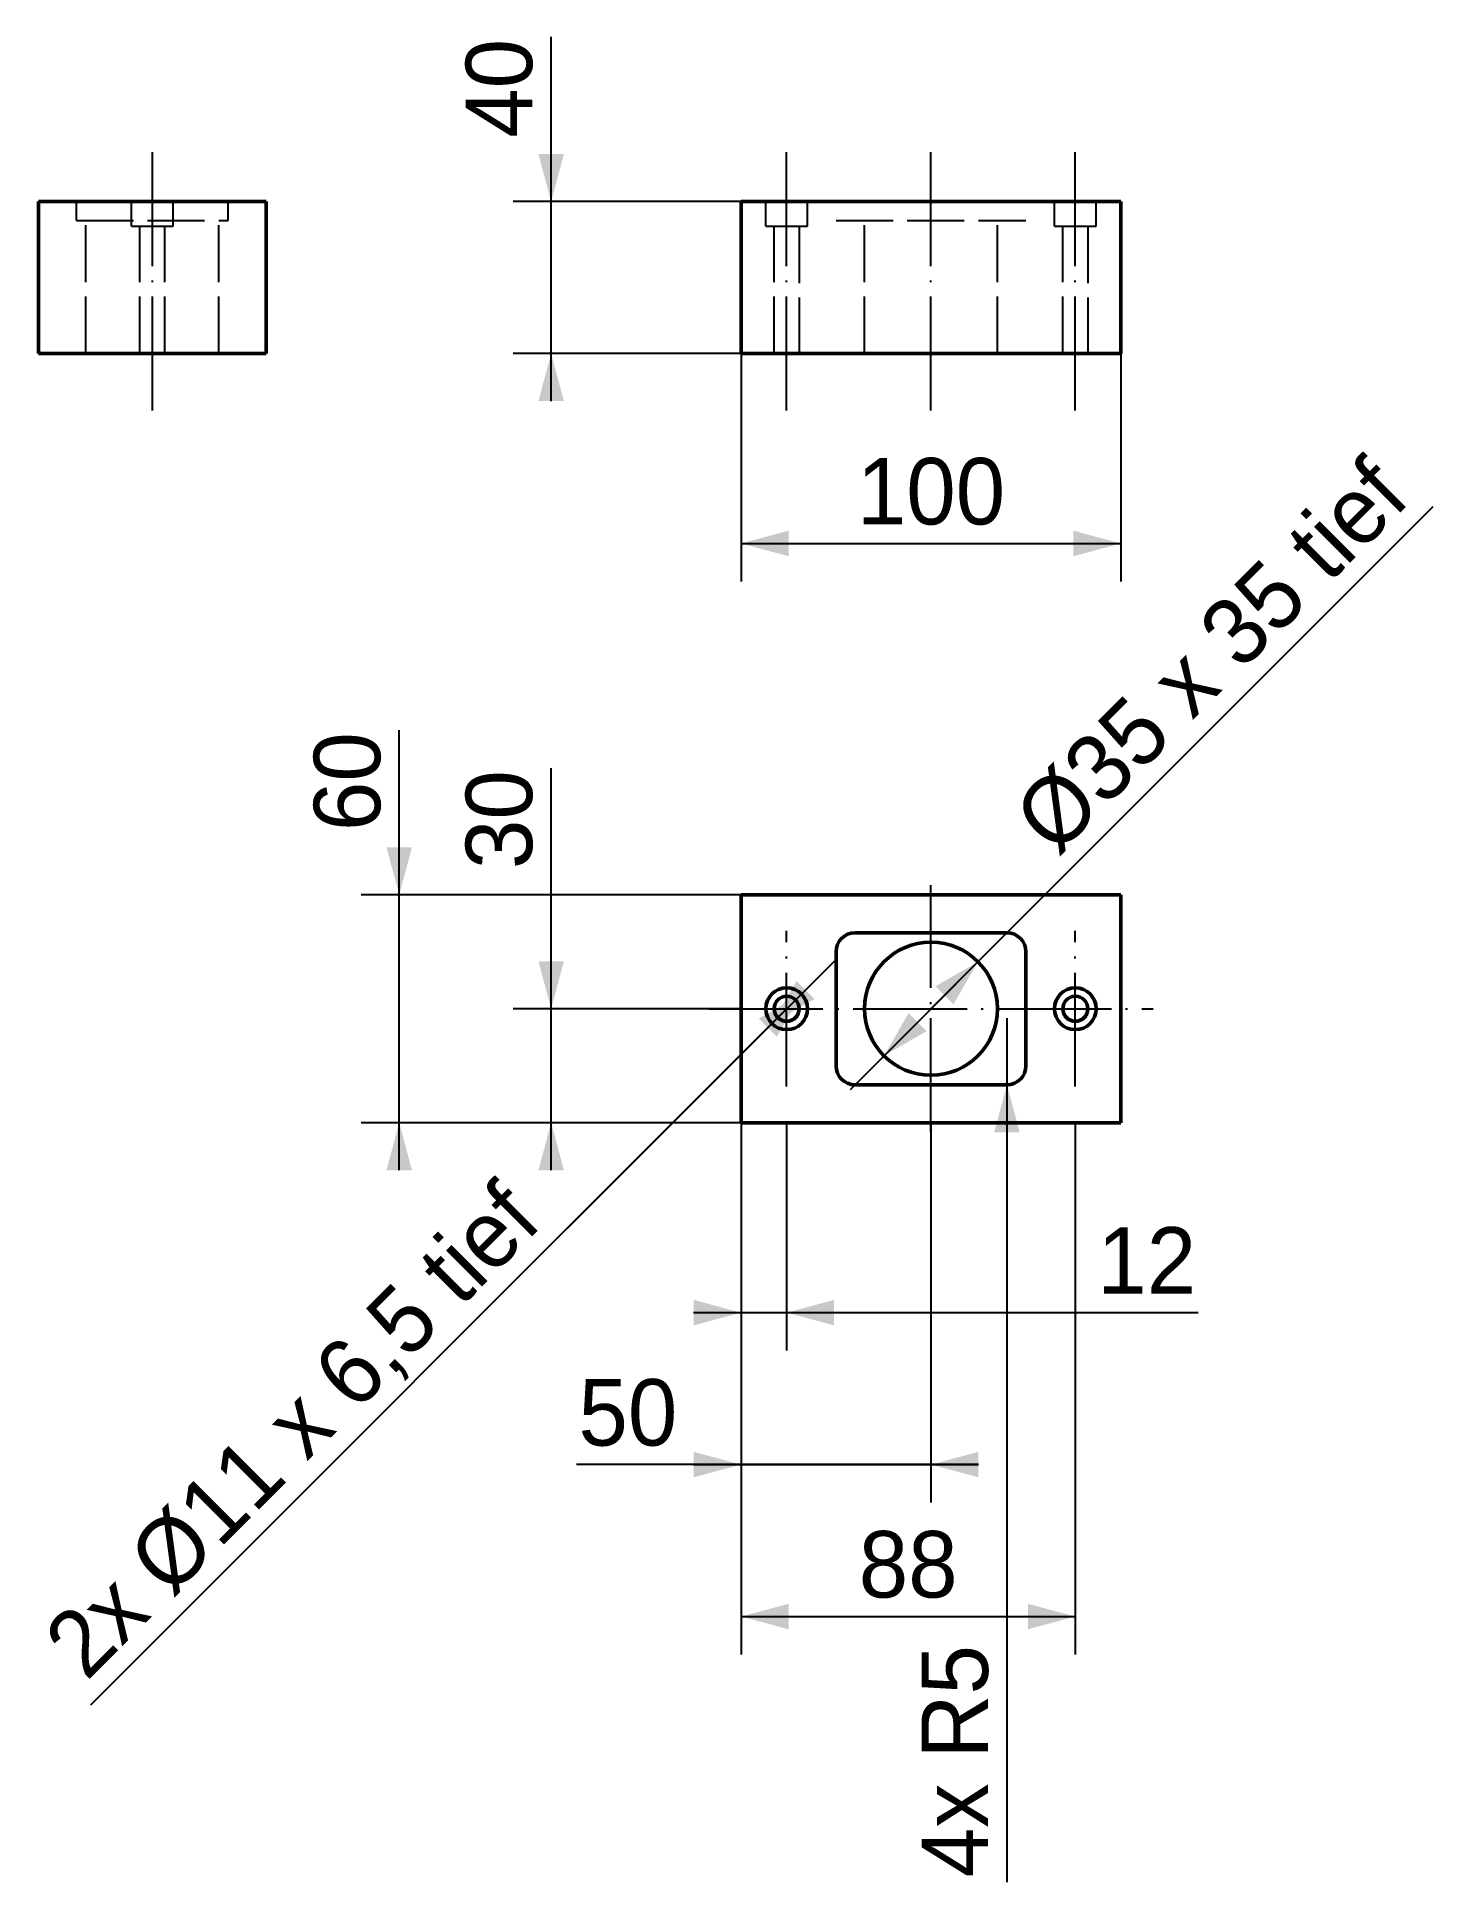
# Model space of a CAD drawing. Header units: millimetres. Extents: x 124.1 to 197.6, y 77.5 to 174.7.
import ezdxf
from ezdxf.enums import TextEntityAlignment as Align

# ---------------------------------------------------------------- set-up
doc = ezdxf.new("R2010")
doc.units = ezdxf.units.MM
doc.linetypes.add('CENTER', pattern=[7.5, 6, -0.75, 0, -0.75])
doc.linetypes.add('HIDDEN', pattern=[3.75, 3, -0.75])
doc.layers.get('0').update_dxf_attribs({"lineweight": 25})
for name, color, linetype, lineweight in [('CENTER', 4, 'CENTER', 25), ('DIMENSION', 7, 'Continuous', 25), ('HIDDEN', 3, 'HIDDEN', 25), ('VISIBLE', 7, 'Continuous', 50)]:
    doc.layers.add(name, color=color, linetype=linetype, lineweight=lineweight)
doc.dimstyles.new('SolidCraft ISO', dxfattribs={"dimtxt": 3.5, "dimasz": 2.5, "dimexe": 2, "dimexo": 0, "dimgap": 1, "dimtad": 1, "dimtxsty": 'Standard', "dimcen": 0.09, "dimadec": 0, "dimazin": 0, "dimtfac": 1, "dimtdec": 4, "dimtofl": 0, "dimtmove": 0, "dimatfit": 3, "dimfxl": 1, "dimtolj": 1, "dimtzin": 0, "dimarcsym": 0})

# ---------------------------------------------------------------- blocks, each defined once
blk = doc.blocks.new('*D1')
for p, q in [((161.15, 158), (161.15, 146)), ((181.15, 158), (181.15, 146)), ((161.15, 148), (181.15, 148))]:
    blk.add_line(p, q)
for points in [[(161.15, 148), (163.65, 147.33), (163.65, 148.67)], [(181.15, 148), (178.65, 148.67), (178.65, 147.33)]]:
    blk.add_solid(points)
blk.add_text('100', height=3.5).set_placement((171.15, 149), align=Align.CENTER)
blk = doc.blocks.new('*D2')
for p, q in [((143.15, 132), (143.15, 138.171)), ((143.15, 116.181), (143.15, 132.75)), ((143.15, 115), (143.15, 132)), ((161.15, 129.5), (141.15, 129.5)), ((161.15, 117.5), (141.15, 117.5))]:
    blk.add_line(p, q)
for points in [[(143.15, 129.5), (143.82, 132), (142.48, 132)], [(143.15, 117.5), (142.48, 115), (143.82, 115)]]:
    blk.add_solid(points)
blk.add_text('60', height=3.5, rotation=90).set_placement((142.15, 135.46), align=Align.CENTER)
blk = doc.blocks.new('*D3')
for p, q in [((151.15, 168.5), (151.15, 174.671)), ((151.15, 155.5), (151.15, 169.25)), ((151.15, 155.5), (151.15, 168.5)), ((161.15, 166), (149.15, 166)), ((161.15, 158), (149.15, 158))]:
    blk.add_line(p, q)
for points in [[(151.15, 166), (151.82, 168.5), (150.48, 168.5)], [(151.15, 158), (150.48, 155.5), (151.82, 155.5)]]:
    blk.add_solid(points)
blk.add_text('40', height=3.5, rotation=90).set_placement((150.15, 171.96), align=Align.CENTER)
blk = doc.blocks.new('*D4')
for p, q in [((166.096, 126.046), (151.989, 111.939)), ((161.004, 120.954), (166.096, 126.046)), ((161.004, 120.954), (126.888, 86.838))]:
    blk.add_line(p, q)
for points in [[(162.772, 122.722), (165.014, 124.016), (164.066, 124.964)], [(164.328, 124.278), (162.086, 122.984), (163.034, 122.036)]]:
    blk.add_solid(points)
blk.add_text('2x Ø11 x 6,5 tief', height=3.5, rotation=45).set_placement((138.732, 100.096), align=Align.CENTER)
blk = doc.blocks.new('*D5')
for p, q in [((175.393, 127.743), (197.588, 149.938)), ((166.907, 119.257), (178.044, 130.394)), ((166.907, 119.257), (175.393, 127.743))]:
    blk.add_line(p, q)
for points in [[(173.625, 125.975), (171.383, 124.681), (172.331, 123.733)], [(168.675, 121.025), (170.917, 122.319), (169.969, 123.267)]]:
    blk.add_solid(points)
blk.add_text('Ø35 x 35 tief', height=3.5, rotation=45).set_placement((187.109, 140.873), align=Align.CENTER)
blk = doc.blocks.new('*D6')
for p, q in [((161.15, 117.5), (161.15, 105.5)), ((163.55, 117.5), (163.55, 105.5)), ((158.65, 107.5), (166.05, 107.5)), ((158.65, 107.5), (179.8, 107.5)), ((166.05, 107.5), (185.221, 107.5))]:
    blk.add_line(p, q)
for points in [[(161.15, 107.5), (158.65, 108.17), (158.65, 106.83)], [(163.55, 107.5), (166.05, 106.83), (166.05, 108.17)]]:
    blk.add_solid(points)
blk.add_text('12', height=3.5).set_placement((182.51, 108.5), align=Align.CENTER)
blk = doc.blocks.new('*D7')
for p, q in [((161.15, 117.5), (161.15, 97.5)), ((171.15, 117.5), (171.15, 97.5)), ((158.65, 99.5), (152.479, 99.5)), ((173.65, 99.5), (157.9, 99.5)), ((158.65, 99.5), (173.65, 99.5))]:
    blk.add_line(p, q)
for points in [[(161.15, 99.5), (158.65, 100.17), (158.65, 98.83)], [(171.15, 99.5), (173.65, 98.83), (173.65, 100.17)]]:
    blk.add_solid(points)
blk.add_text('50', height=3.5).set_placement((155.19, 100.5), align=Align.CENTER)
blk = doc.blocks.new('*D8')
for p, q in [((161.15, 117.5), (161.15, 89.5)), ((178.75, 117.5), (178.75, 89.5)), ((161.15, 91.5), (178.75, 91.5))]:
    blk.add_line(p, q)
for points in [[(161.15, 91.5), (163.65, 90.83), (163.65, 92.17)], [(178.75, 91.5), (176.25, 92.17), (176.25, 90.83)]]:
    blk.add_solid(points)
blk.add_text('88', height=3.5).set_placement((169.95, 92.5), align=Align.CENTER)
blk = doc.blocks.new('*D9')
for p, q in [((151.15, 126), (151.15, 136.171)), ((151.15, 116.181), (151.15, 130.75)), ((151.15, 115), (151.15, 126)), ((161.15, 123.5), (149.15, 123.5)), ((161.15, 117.5), (149.15, 117.5))]:
    blk.add_line(p, q)
for points in [[(151.15, 123.5), (151.82, 126), (150.48, 126)], [(151.15, 117.5), (150.48, 115), (151.82, 115)]]:
    blk.add_solid(points)
blk.add_text('30', height=3.5, rotation=90).set_placement((150.15, 133.46), align=Align.CENTER)
blk = doc.blocks.new('*D10')
for p, q in [((175.15, 123), (175.15, 90.25)), ((175.15, 120.5), (175.15, 117)), ((175.15, 117), (175.15, 77.517))]:
    blk.add_line(p, q)
blk.add_solid([(175.15, 119.5), (174.48, 117), (175.82, 117)])
blk.add_text('4x R5', height=3.5, rotation=90).set_placement((174.15, 83.884), align=Align.CENTER)

msp = doc.modelspace()

# ---------------------------------------------------------------- linework, layer by layer
at = {"layer": 'CENTER'}
for p, q in [((130.15, 155), (130.15, 169)), ((163.55, 155), (163.55, 169)), ((171.15, 155), (171.15, 169)), ((178.75, 155), (178.75, 169)), ((171.15, 117), (171.15, 130)), ((163.55, 119.4), (163.55, 127.6)), ((178.75, 119.4), (178.75, 127.6)), ((159.45, 123.5), (182.85, 123.5))]:
    msp.add_line(p, q, dxfattribs=at)
at = {"layer": 'HIDDEN'}
for p, q in [((126.15, 165), (126.15, 166)), ((129.05, 164.7), (129.05, 166)), ((131.25, 164.7), (131.25, 166)), ((134.15, 165), (134.15, 166)), ((162.451, 164.7), (162.451, 166)), ((164.649, 164.7), (164.649, 166)), ((177.651, 164.7), (177.651, 166)), ((179.849, 164.7), (179.849, 166)), ((126.15, 165), (134.15, 165)), ((126.65, 158), (126.65, 165)), ((129.05, 164.7), (131.25, 164.7)), ((129.49, 158), (129.49, 164.7)), ((130.81, 158), (130.81, 164.7)), ((133.65, 158), (133.65, 165)), ((162.451, 164.7), (164.649, 164.7)), ((162.89, 158), (162.89, 164.7)), ((164.21, 164.7), (164.21, 158)), ((166.15, 165), (176.15, 165)), ((167.651, 158), (167.651, 165)), ((174.649, 158), (174.649, 165)), ((177.651, 164.7), (179.849, 164.7)), ((178.09, 158), (178.09, 164.7)), ((179.41, 164.7), (179.41, 158))]:
    msp.add_line(p, q, dxfattribs=at)
for centre in [(163.55, 123.5), (178.75, 123.5)]:
    msp.add_arc(centre, 0.66, 0, 1.48393, dxfattribs=at)
at = {"layer": 'VISIBLE'}
for p, q in [((124.15, 158), (124.15, 166)), ((124.15, 166), (136.15, 166)), ((136.15, 158), (136.15, 166)), ((161.15, 158), (161.15, 166)), ((161.15, 166), (181.15, 166)), ((181.15, 158), (181.15, 166)), ((124.15, 158), (136.15, 158)), ((161.15, 158), (181.15, 158)), ((161.15, 117.5), (161.15, 129.5)), ((161.15, 129.5), (181.15, 129.5)), ((181.15, 117.5), (181.15, 129.5)), ((167.15, 127.5), (175.15, 127.5)), ((166.15, 120.5), (166.15, 126.5)), ((176.15, 120.5), (176.15, 126.5)), ((167.15, 119.5), (175.15, 119.5)), ((161.15, 117.5), (181.15, 117.5))]:
    msp.add_line(p, q, dxfattribs=at)
for centre, radius in [((171.15, 123.5), 3.5), ((163.55, 123.5), 1.1), ((178.75, 123.5), 1.1), ((163.55, 123.5), 0.66), ((178.75, 123.5), 0.66)]:
    msp.add_circle(centre, radius, dxfattribs=at)
for centre, start, end in [((167.15, 126.5), 90, 180), ((175.15, 126.5), 0, 90), ((167.15, 120.5), 180, 270), ((175.15, 120.5), 270, 360)]:
    msp.add_arc(centre, 1, start, end, dxfattribs=at)

# ---------------------------------------------------------------- dimensions: what is measured, and where the dimension line sits
at = {"layer": 'DIMENSION'}
for base, p1, p2, picture, middle in [((151.15, 158), (161.15, 158), (161.15, 166), '*D3', (148.4, 171.96)), ((143.15, 117.5), (161.15, 117.5), (161.15, 129.5), '*D2', (140.4, 135.46)), ((151.15, 117.5), (161.15, 117.5), (161.15, 123.5), '*D9', (148.4, 133.46))]:
    dim = msp.add_linear_dim(base=base, p1=p1, p2=p2, angle=90, dimstyle='SolidCraft ISO', dxfattribs=at)
    dim.commit()
    dim.dimension.update_dxf_attribs({"geometry": picture, "text_midpoint": middle})
for base, p1, p2, picture, middle in [((161.15, 148), (161.15, 158), (181.15, 158), '*D1', (171.15, 150.75)), ((161.15, 99.5), (161.15, 117.5), (171.15, 117.5), '*D7', (155.19, 102.25)), ((161.15, 107.5), (161.15, 117.5), (163.55, 117.5), '*D6', (182.51, 110.25)), ((161.15, 91.5), (161.15, 117.5), (178.75, 117.5), '*D8', (169.95, 94.25))]:
    dim = msp.add_linear_dim(base=base, p1=p1, p2=p2, dimstyle='SolidCraft ISO', dxfattribs=at)
    dim.commit()
    dim.dimension.update_dxf_attribs({"geometry": picture, "text_midpoint": middle})
for p1, p2, text, picture, middle in [((168.675, 121.025), (173.625, 125.975), 'Ø35 x 35 tief', '*D5', (185.872, 142.111)), ((162.772, 122.722), (164.328, 124.278), '2x Ø11 x 6,5 tief', '*D4', (137.494, 101.333))]:
    dim = msp.add_diameter_dim_2p(p1=p1, p2=p2, text=text, dimstyle='SolidCraft ISO', dxfattribs=at)
    dim.commit()
    dim.dimension.update_dxf_attribs({"geometry": picture, "text_midpoint": middle})
dim = msp.add_radius_dim(center=(175.15, 120.5), mpoint=(175.15, 119.5), text='4x R5', dimstyle='SolidCraft ISO', dxfattribs=at)
dim.commit()
dim.dimension.update_dxf_attribs({"geometry": '*D10', "text_midpoint": (172.4, 83.884)})

doc.saveas('drawing.dxf')
